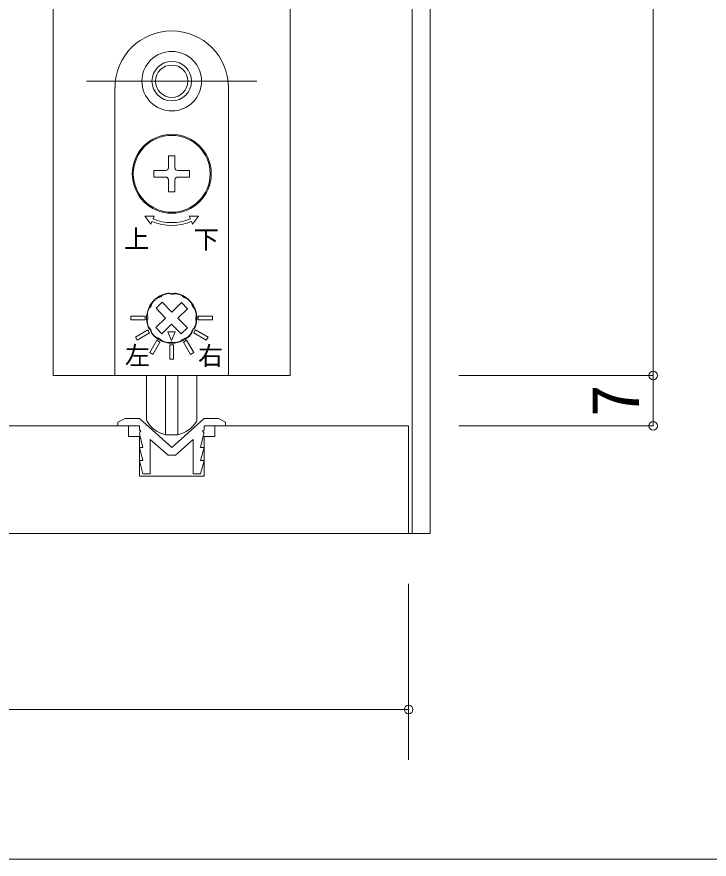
# Model space of a CAD drawing. Units: millimetres on the paper, enlarged 10 times, with parts at other scales. Extents: x -2000 to 2000, y -1385 to 1385.
# Drawn here: x -747.2 to -425.8, y -67.5 to 323.6 of the extents above; entities that cross this region are included whole.
import ezdxf
from ezdxf.enums import TextEntityAlignment as Align

# ---------------------------------------------------------------- set-up
doc = ezdxf.new("R2010")
doc.units = ezdxf.units.MM
doc.header["$LTSCALE"] = 10
doc.header["$PDMODE"] = 32
doc.header["$PDSIZE"] = 4
doc.linetypes.add('USER1', pattern=[19.05, 12.7, -6.35])
for name, color, linetype, lineweight in [('1-0_H-SYM', 7, 'Continuous', 20), ('1-1_0', 7, 'Continuous', 20), ('2-0_18', 7, 'Continuous', 18)]:
    doc.layers.add(name, color=color, linetype=linetype, lineweight=lineweight)
doc.styles.add('ＭＳ ゴシック', font='')
doc.styles.get('ＭＳ ゴシック').set_extended_font_data('MS Gothic')

msp = doc.modelspace()

# ---------------------------------------------------------------- linework, layer by layer
at = {"layer": '1-0_H-SYM'}
msp.add_line((380, -67.5), (-1950, -67.5), dxfattribs=at)
at = {"layer": '1-1_0'}
msp.add_lwpolyline([(380, -67.5), (-1950, -67.5), (-1950, 1335)], dxfattribs=at)
at = {"layer": '2-0_18', "color": 4, "lineweight": 9}
for p, q in [((-451.86, 157.02), (-451.86, 920.84)), ((-451.86, 157.02), (-542, 157.02)), ((-451.86, 157.02), (-451.86, 133.68)), ((-451.86, 133.68), (-542, 133.68)), ((-565.33, -21.32), (-565.33, 60.35)), ((-565.33, 2.02), (-1052, 2.02))]:
    msp.add_line(p, q, dxfattribs=at)
at = {"layer": '2-0_18', "lineweight": 20}
for p, q in [((-730.33, 575.35), (-730.33, 157.02)), ((-620.33, 575.35), (-620.33, 157.02)), ((-563.67, 575.35), (-563.67, 83.68)), ((-555.33, 575.35), (-555.33, 83.68)), ((-730.33, 157.02), (-620.33, 157.02)), ((-690.33, 137.02), (-675.33, 123.68)), ((-675.33, 123.68), (-660.33, 137.02)), ((-660.33, 137.02), (-653.67, 137.02)), ((-653.67, 137.02), (-650.33, 135.35)), ((-695.33, 133.68), (-788.67, 133.68)), ((-690.33, 133.68), (-700.33, 133.68)), ((-690.33, 131.83), (-690.33, 133.68)), ((-650.33, 133.68), (-660.33, 133.68)), ((-660.33, 133.68), (-660.33, 131.83)), ((-655.33, 133.68), (-655.33, 128.68)), ((-565.33, 133.68), (-655.33, 133.68)), ((-650.33, 135.35), (-650.33, 133.68)), ((-689.61, 131.18), (-690.33, 131.83)), ((-688.67, 123.68), (-690.22, 130.05)), ((-689.96, 130.87), (-689.61, 131.18)), ((-660.45, 130.05), (-662, 123.68)), ((-690.33, 128.68), (-690.33, 110.35)), ((-677.04, 120.02), (-685.33, 127.39)), ((-665.33, 127.39), (-673.63, 120.02)), ((-665.33, 111.35), (-665.33, 127.39)), ((-655.33, 128.68), (-660.33, 128.68)), ((-660.33, 110.35), (-660.33, 128.68)), ((-690.33, 123.68), (-688.67, 123.68)), ((-662, 123.68), (-660.33, 123.68)), ((-660.33, 123.68), (-662, 117.52)), ((-688.67, 111.35), (-690.33, 117.52)), ((-673.63, 120.02), (-677.04, 120.02)), ((-662, 117.52), (-660.33, 117.52)), ((-660.33, 117.52), (-662, 111.35)), ((-660.33, 110.35), (-690.33, 110.35)), ((-662, 111.35), (-665.33, 111.35)), ((-1062, 83.68), (-555.33, 83.68))]:
    msp.add_line(p, q, dxfattribs=at)
at = {"layer": '2-0_18', "color": 2, "linetype": 'USER1'}
msp.add_line((-714.83, 293.68), (-635.83, 293.68), dxfattribs=at)
at = {"layer": '2-0_18'}
for p, q in [((-701.67, 290.68), (-701.67, 157.02)), ((-649, 157.02), (-649, 290.68)), ((-673.83, 259.02), (-676.83, 259.02)), ((-676.83, 253.52), (-676.83, 259.02)), ((-673.83, 253.52), (-673.83, 259.02)), ((-667, 252.18), (-672.5, 252.18)), ((-667, 252.18), (-667, 249.18)), ((-678.17, 249.18), (-683.67, 249.18)), ((-676.83, 242.35), (-676.83, 247.85)), ((-673.83, 242.35), (-673.83, 247.85)), ((-667, 249.18), (-672.5, 249.18)), ((-673.83, 242.35), (-676.83, 242.35)), ((-678.16, 183.72), (-682.59, 188.25)), ((-675.3, 186.51), (-670.77, 190.94)), ((-682.7, 179.3), (-678.16, 183.72)), ((-679.9, 176.43), (-675.37, 180.86)), ((-670.95, 176.32), (-675.37, 180.86)), ((-679.9, 176.43), (-682.7, 179.3)), ((-668.08, 179.12), (-670.95, 176.32)), ((-701.67, 157.02), (-649, 157.02)), ((-687, 136.57), (-687, 157.02)), ((-678.25, 157.02), (-678.25, 129.51)), ((-672.42, 157.02), (-672.42, 129.51)), ((-663.67, 157.02), (-663.67, 136.57)), ((-678.25, 129.51), (-672.42, 129.51))]:
    msp.add_line(p, q, dxfattribs=at)
for points in [[(-678.17, 252.18), (-683.67, 252.18), (-683.67, 249.18)], [(-684.01, 229.74), (-683.5, 230.98), (-687.83, 230.98), (-685.03, 227.28), (-684.52, 228.51)], [(-666.15, 228.51), (-665.64, 227.28), (-662.84, 230.98), (-667.17, 230.98), (-666.66, 229.74)], [(-675.3, 186.51), (-679.72, 191.05), (-682.59, 188.25)], [(-668.08, 179.12), (-672.51, 183.65), (-667.97, 188.07), (-670.77, 190.94)]]:
    msp.add_lwpolyline(points, dxfattribs=at)
for points in [[(-694.33, 182.85), (-687.67, 182.85), (-687.67, 184.52), (-694.33, 184.52)], [(-656.33, 184.52), (-663, 184.52), (-663, 182.85), (-656.33, 182.85)], [(-691.37, 173.46), (-685.6, 176.8), (-686.43, 178.24), (-692.21, 174.91)], [(-675.46, 173.35), (-673.75, 177.33), (-677.08, 177.37)], [(-658.46, 174.91), (-664.24, 178.24), (-665.07, 176.8), (-659.3, 173.46)], [(-684.11, 166.81), (-680.78, 172.59), (-682.22, 173.42), (-685.56, 167.65)], [(-665.11, 167.65), (-668.45, 173.42), (-669.89, 172.59), (-666.56, 166.81)], [(-674.5, 171.35), (-676.17, 171.35), (-676.17, 164.68), (-674.5, 164.68)]]:
    msp.add_lwpolyline(points, close=True, dxfattribs=at)
at = {"layer": '2-0_18', "lineweight": 20}
for points in [[(-700.33, 133.68), (-700.33, 135.35), (-697, 137.02), (-690.33, 137.02)], [(-1052, 133.68), (-1052, 83.68), (-565.33, 83.68), (-565.33, 133.68)], [(-695.33, 133.68), (-695.33, 128.68), (-690.33, 128.68)], [(-660.33, 131.83), (-661.06, 131.18), (-660.71, 130.87)], [(-685.33, 127.39), (-685.33, 111.35), (-688.67, 111.35)], [(-690.33, 117.52), (-688.67, 117.52), (-690.33, 123.68)]]:
    msp.add_lwpolyline(points, dxfattribs=at)
at = {"layer": '2-0_18'}
for centre, radius in [((-675.33, 293.68), 13.83), ((-675.33, 293.68), 9.17), ((-675.33, 293.68), 7.5), ((-675.33, 250.68), 18.33), ((-675.33, 250.68), 17.83)]:
    msp.add_circle(centre, radius, dxfattribs=at)
for centre, radius, start, end in [((-675.33, 290.68), 26.33, 0, 180), ((-678.17, 253.52), 1.33, 270, 360), ((-672.5, 253.52), 1.33, 180, 270), ((-678.17, 247.85), 1.33, 360, 90), ((-672.5, 247.85), 1.33, 90, 180), ((-675.33, 250.68), 24, 247.5, 292.5), ((-675.33, 250.68), 22.67, 247.5, 292.5), ((-675.33, 183.68), 11.67, 98.903, 201.097), ((-675.33, 183.68), 11.5, 130.4243, 138.1743), ((-680.63, 189.9), 3.33, 99.8787, 130.4243), ((-675.33, 183.68), 11.17, 116.9003, 121.6983), ((-677.88, 191.44), 3.33, 108.1743, 138.72), ((-675.33, 183.68), 11.5, 100.4243, 108.1743), ((-676.81, 191.72), 3.33, 69.8787, 100.4243), ((-676.78, 192.91), 2.33, 72.6114, 98.903), ((-675.33, 197.52), 2.5, 252.6114, 287.3886), ((-675.33, 183.68), 11.17, 86.9003, 91.6983), ((-673.66, 191.68), 3.33, 78.1743, 108.72), ((-673.89, 192.91), 2.33, 81.097, 107.3886), ((-675.33, 183.68), 11.67, 338.903, 81.097), ((-675.33, 183.68), 11.5, 70.4243, 78.1743), ((-672.6, 191.38), 3.33, 39.8787, 70.4243), ((-675.33, 183.68), 11.17, 56.9003, 61.6983), ((-669.89, 189.77), 3.33, 48.1743, 78.72), ((-675.33, 183.68), 11.5, 40.4243, 48.1743), ((-683.03, 186.42), 3.33, 129.8787, 160.4243), ((-675.33, 183.68), 11.17, 146.9003, 151.6983), ((-681.42, 189.13), 3.33, 138.1743, 168.72), ((-669.12, 188.98), 3.33, 9.8787, 40.4243), ((-675.33, 183.68), 11.17, 26.9003, 31.6983), ((-667.58, 186.23), 3.33, 18.1743, 48.72), ((-683.33, 185.36), 3.33, 168.1743, 198.72), ((-675.33, 183.68), 11.5, 160.4243, 168.1743), ((-675.33, 183.68), 11.17, 176.9003, 181.6983), ((-675.33, 183.68), 11.5, 10.4243, 18.1743), ((-675.33, 183.68), 11.17, 356.9003, 1.6983), ((-667.3, 185.16), 3.33, 339.8787, 10.4243), ((-683.37, 182.21), 3.33, 159.8787, 190.4243), ((-675.33, 183.68), 11.5, 190.4243, 198.1743), ((-683.09, 181.14), 3.33, 198.1743, 228.72), ((-675.33, 183.68), 11.5, 340.4243, 348.1743), ((-667.34, 182.01), 3.33, 348.1743, 18.72), ((-684.04, 180.33), 2.33, 201.097, 227.3886), ((-687.31, 176.77), 2.5, 12.6114, 47.3886), ((-675.33, 183.68), 11.17, 206.9003, 211.6983), ((-682.6, 177.82), 2.33, 192.6114, 218.903), ((-681.55, 178.39), 3.33, 189.8787, 220.4243), ((-675.33, 183.68), 11.67, 218.903, 321.097), ((-675.33, 183.68), 11.5, 220.4243, 228.1743), ((-675.33, 183.68), 11.5, 310.4243, 318.1743), ((-669.25, 178.24), 3.33, 318.1743, 348.72), ((-668.07, 177.82), 2.33, 321.097, 347.3886), ((-675.33, 183.68), 11.17, 326.9003, 331.6983), ((-663.35, 176.77), 2.5, 132.6114, 167.3886), ((-667.64, 180.95), 3.33, 309.8787, 340.4243), ((-666.63, 180.33), 2.33, 312.6114, 338.903), ((-680.78, 177.6), 3.33, 228.1743, 258.72), ((-675.33, 183.68), 11.17, 236.9003, 241.6983), ((-678.07, 175.99), 3.33, 219.8787, 250.4243), ((-675.33, 183.68), 11.5, 250.4243, 258.1743), ((-677.01, 175.69), 3.33, 258.1743, 288.72), ((-675.33, 183.68), 11.17, 266.9003, 271.6983), ((-673.86, 175.65), 3.33, 249.8787, 280.4243), ((-675.33, 183.68), 11.5, 280.4243, 288.1743), ((-672.79, 175.93), 3.33, 288.1743, 318.72), ((-675.33, 183.68), 11.17, 296.9003, 301.6983), ((-670.04, 177.47), 3.33, 279.8787, 310.4243), ((-685.33, 136.57), 1.67, 180, 210.5607), ((-675.29, 142.51), 13.33, 210.5607, 257.1614), ((-675.38, 142.51), 13.33, 282.8386, 329.4393), ((-665.33, 136.57), 1.67, 329.4393, 360)]:
    msp.add_arc(centre, radius, start, end, dxfattribs=at)
at = {"layer": '2-0_18', "lineweight": 20}
for centre, start, end in [((-689.41, 130.25), 131.6335, 193.6713), ((-661.26, 130.25), 346.3287, 48.3665)]:
    msp.add_arc(centre, 0.833, start, end, dxfattribs=at)
at = {"layer": '2-0_18', "color": 4}
for p in [(-451.86, 157.02), (-451.86, 133.68), (-565.33, 2.02)]:
    msp.add_point(p, dxfattribs=at)

# ---------------------------------------------------------------- texts
at = {"layer": '2-0_18', "style": 'ＭＳ ゴシック'}
for s, p in [('上', (-697.41, 213.63)), ('下', (-665.09, 213.37)), ('左', (-697.1, 159.45)), ('右', (-663.12, 159.36))]:
    msp.add_text(s, height=8.55, dxfattribs=at).set_placement(p, align=Align.BOTTOM_LEFT)
msp.add_text('7', height=21.99, rotation=90, dxfattribs=at).set_placement((-451.86, 137.85), align=Align.BOTTOM_LEFT)

doc.saveas('drawing.dxf')
